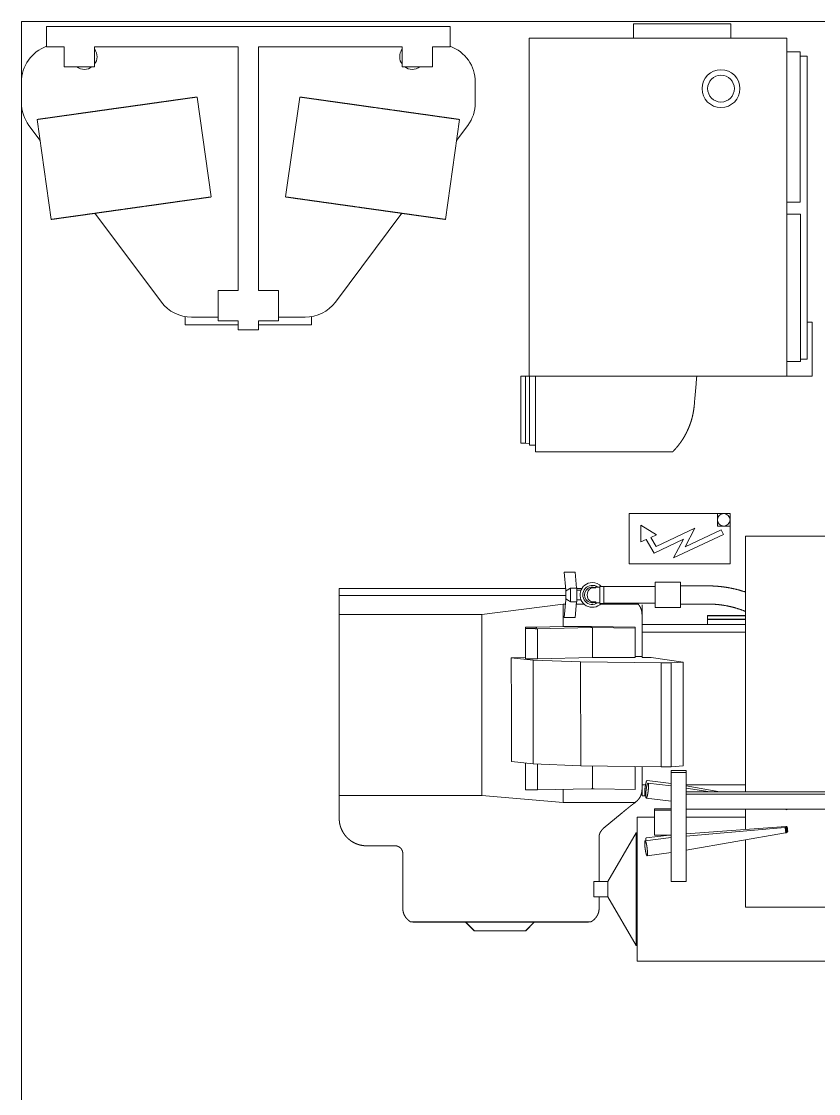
# Model space of a CAD drawing. Header units: millimetres. Extents: x 2905 to 8933, y 3109 to 7202.
# Drawn here: x 2905 to 4486, y 5078 to 7202 of the extents above; entities that cross this region are included whole.
import ezdxf

# ---------------------------------------------------------------- set-up
doc = ezdxf.new("R2010")
doc.units = ezdxf.units.MM
doc.layers.add('1', color=7, linetype='Continuous', true_color=0xffffff)

msp = doc.modelspace()

# ---------------------------------------------------------------- linework, layer by layer
at = {"layer": '1', "color": 4, "linetype": 'Continuous', "lineweight": 13}
for p, q in [((2905.1, 3108.9), (2905.1, 7201.9)), ((2905.1, 7201.9), (8933.1, 7201.9)), ((2905.1, 3108.9, -300), (2905.1, 7201.9, -300)), ((2905.1, 3108.9), (2905.1, 7201.9)), ((2905.1, 7201.9, -300), (2905.1, 7201.9)), ((2905.1, 7201.9), (8933.1, 7201.9)), ((2905.1, 7201.9, -300), (8933.1, 7201.9, -300)), ((2955.1, 7191.9), (2955.1, 7151.9)), ((3755.1, 7191.9), (2955.1, 7191.9)), ((3755.1, 7191.9), (3755.1, 7151.9)), ((4311.5, 7196.9), (4118.5, 7196.9)), ((4118.5, 7168.8), (4118.5, 7196.9)), ((4311.5, 7168.8), (4311.5, 7196.9)), ((3912, 7168.8), (4422.9, 7168.8)), ((3912, 6499.3), (3912, 7168.8)), ((4422.9, 7168.8), (4422.9, 6499.3)), ((2955.1, 7151.9), (2990.1, 7151.9)), ((2990.1, 7151.9), (2990.1, 7111.9)), ((3050.1, 7151.9), (3335.1, 7151.9)), ((3050.1, 7151.9), (3050.1, 7111.9)), ((3335.1, 7151.9), (3335.1, 6668.9)), ((3375.1, 7151.9), (3660.1, 7151.9)), ((3375.1, 7151.9), (3375.1, 6668.9)), ((3660.1, 7151.9), (3660.1, 7111.9)), ((3720.1, 7151.9), (3755.1, 7151.9)), ((3720.1, 7151.9), (3720.1, 7111.9)), ((4422.9, 7141.8), (4448.9, 7141.8)), ((4448.9, 6843.8), (4448.9, 7141.8)), ((4448.9, 7133), (4463.1, 7133)), ((4463.1, 6533), (4463.1, 7133)), ((3050.1, 7111.9), (2990.1, 7111.9)), ((3720.1, 7111.9), (3660.1, 7111.9)), ((3805.1, 7081.9), (3805.1, 7040.9)), ((3281.2, 6854.2), (3253.4, 7052.2)), ((3456.9, 7052.2), (3429, 6854.2)), ((2920.1, 6995.9), (2942.3, 6966.3)), ((2936.5, 7007.7), (2964.3, 6809.6)), ((3745.9, 6809.6), (3773.7, 7007.7)), ((3767.9, 6966.3), (3790.1, 6995.9)), ((4422.9, 6843.8), (4448.9, 6843.8)), ((3050.7, 6821.8), (3182.6, 6645.9)), ((3527.6, 6645.9), (3659.5, 6821.8)), ((4449.9, 6820.3), (4422.9, 6820.3)), ((4449.9, 6820.3), (4449.9, 6528.3)), ((3335.1, 6668.9), (3295.1, 6668.9)), ((3295.1, 6668.9), (3295.1, 6608.9)), ((3375.1, 6668.9), (3415.1, 6668.9)), ((3415.1, 6668.9), (3415.1, 6608.9)), ((3230.1, 6617), (3230.1, 6600.9)), ((3295.1, 6615.9), (3242.6, 6615.9)), ((3335.1, 6608.9), (3295.1, 6608.9)), ((3335.1, 6608.9), (3335.1, 6590.9)), ((3375.1, 6608.9), (3375.1, 6590.9)), ((3375.1, 6608.9), (3415.1, 6608.9)), ((3467.6, 6615.9), (3415.1, 6615.9)), ((3480.1, 6617), (3480.1, 6600.9)), ((3230.1, 6600.9), (3335.1, 6600.9)), ((3375.1, 6590.9), (3335.1, 6590.9)), ((3375.1, 6600.9), (3480.1, 6600.9)), ((4472.7, 6605.8), (4463.1, 6605.8)), ((4472.7, 6499.3), (4472.7, 6605.8)), ((4449.9, 6528.3), (4422.9, 6528.3)), ((4449.9, 6533), (4463.1, 6533)), ((3895.3, 6499.3), (3895.3, 6366.2)), ((3904.9, 6499.3), (3912, 6499.3)), ((3904.9, 6499.3), (3904.9, 6366.1)), ((3912, 6499.3), (4422.9, 6499.3)), ((3912.2, 6362.4), (3912.2, 6499.3)), ((3924.2, 6349.3), (3924.2, 6499.3)), ((4422.9, 6499.3), (4472.7, 6499.3)), ((3904.9, 6366.1), (3912.2, 6365.9)), ((3924.2, 6362.3), (3912.2, 6362.4)), ((4110.1, 6226.9), (4310.1, 6226.9)), ((4110.1, 6126.9), (4110.1, 6226.9)), ((4285.1, 6201.9), (4285.1, 6226.9)), ((4310.1, 6226.9), (4310.1, 6126.9)), ((4133.5, 6170.5), (4133.5, 6203.9)), ((4164.2, 6184.8), (4133.5, 6203.9)), ((4153.2, 6179.6), (4164.2, 6184.8)), ((4163.6, 6161.6), (4240.4, 6197.6)), ((4296.9, 6185.6), (4198.1, 6139.2)), ((4221, 6161), (4240.4, 6197.6)), ((4292.3, 6194.4), (4221, 6161)), ((4310.1, 6201.9), (4285.1, 6201.9)), ((4296.9, 6185.6), (4292.3, 6194.4)), ((4133.5, 6170.5), (4144.1, 6175.4)), ((4159.5, 6148.6), (4144.1, 6175.4)), ((4163.6, 6161.6), (4153.2, 6179.6)), ((4217.6, 6175.8), (4159.5, 6148.6)), ((4198.1, 6139.2), (4217.6, 6175.8)), ((4341.1, 6181.8), (4567.1, 6181.8)), ((4341.1, 6181.8), (4341.1, 5675.4)), ((4310.1, 6126.9), (4110.1, 6126.9)), ((3981.5, 6110.6), (4003.1, 6110.6)), ((3984.6, 6075.3), (3981.5, 6110.6)), ((4003.1, 6110.6), (4005.9, 6079)), ((3984.4, 6078.1), (3535.2, 6078.1)), ((3535.2, 6078.1), (3535.2, 6064.5)), ((3993.6, 6079), (4005.9, 6079)), ((4006.6, 6079.6), (4005.8, 6079.6)), ((4016, 6078.1), (4006.6, 6078.1)), ((4035.1, 6079.4), (4044.1, 6079.4)), ((4052.1, 6081.1), (4043.5, 6081.1)), ((4060.1, 6082.6), (4052.1, 6082.6)), ((4161.6, 6082.2), (4060.1, 6082.2)), ((4161.6, 6090.6), (4161.6, 6040.6)), ((4211.6, 6090.6), (4161.6, 6090.6)), ((4211.6, 6090.6), (4211.6, 6040.6)), ((4265.6, 6083.6), (4211.6, 6083.6)), ((3984.6, 6064.5), (3535.2, 6064.5)), ((3535.2, 6064.5), (3535.2, 6053.2)), ((3984.6, 6055.9), (3981.5, 6020.6)), ((3984.6, 6073.4), (3984.6, 6075.3)), ((3984.6, 6055.9), (3984.6, 6057.7)), ((4014.6, 6075.3), (4006.6, 6075.3)), ((4006.6, 6055.9), (4014.6, 6055.9)), ((4341.1, 6071.3), (4340.6, 6071.5)), ((3535.2, 6026.6), (3535.2, 6051.9)), ((3818.1, 6026.6), (3979, 6047.4)), ((3979, 6002.8), (3979, 6047.4)), ((3979, 6047.4), (3983.9, 6047.4)), ((3993.6, 6052.2), (4005.9, 6052.2)), ((4003.1, 6020.6), (4005.9, 6052.2)), ((4005.5, 6047.4), (4020.7, 6047.4)), ((4005.8, 6051.6), (4006.6, 6051.6)), ((4044.1, 6051.8), (4035.1, 6051.8)), ((4043.4, 6050.1), (4052.1, 6050.1)), ((4052.1, 6048.6), (4060.1, 6048.6)), ((4053.5, 6047.4), (4128, 6047.4)), ((4060.1, 6049), (4161.6, 6049)), ((4128, 6047.4), (4126.8, 6049)), ((4135.6, 6026.7), (4135.6, 6046.2)), ((4211.6, 6040.6), (4161.6, 6040.6)), ((4211.6, 6047.6), (4265.6, 6047.6)), ((3818.1, 6026.6), (3535.2, 6026.6)), ((3535.2, 5668.1), (3535.2, 6026.6)), ((3818.1, 5668.1), (3818.1, 6026.6)), ((3981.5, 6020.6), (4003.1, 6020.6)), ((4135.6, 5979), (4135.6, 6026.7)), ((4341.1, 6024.6), (4265.4, 6024.6)), ((4265.4, 6024.2), (4265.4, 6024.6)), ((4265.4, 6024.2), (4265.4, 6017.6)), ((4341.1, 6024.2), (4265.4, 6024.2)), ((4341.1, 6017.6), (4265.4, 6017.6)), ((4265.4, 6017.2), (4265.4, 6017.6)), ((4265.4, 6007.1), (4265.4, 6017.2)), ((4341.1, 6017.2), (4265.4, 6017.2)), ((3904.4, 5999), (3904.4, 6001.5)), ((3904.5, 5939), (3904.4, 5999)), ((3928.1, 5998.7), (3925.3, 5998.7)), ((3926.5, 6001.7), (3979, 6002.8)), ((3928.1, 5998.7), (4034.6, 6000.9)), ((3928.2, 5939.1), (3928.1, 5998.7)), ((3979, 6002.8), (4035.3, 6002.8)), ((4035.3, 6002.8), (4034.6, 6000.9)), ((4034.6, 6000.9), (4037.4, 6001)), ((4035.3, 6002.8), (4121.9, 6001.7)), ((4037.4, 6001), (4121.9, 5999.9)), ((4037.4, 5941.5), (4037.4, 6001)), ((4121.9, 6001.7), (4122, 5943.3)), ((4121.9, 5999.9), (4121.9, 6001.7)), ((4122, 5941.5), (4121.9, 5999.9)), ((4135.6, 5998.5), (4135.9, 5998.5)), ((4135.9, 6007.1), (4135.9, 5992.1)), ((4135.9, 6007.1), (4341.1, 6007.1)), ((4341.1, 5992.1), (4135.9, 5992.1)), ((4135.9, 5941.5), (4135.9, 5992.1)), ((4135.6, 5979), (4135.9, 5979)), ((3904.5, 5941.6), (3876.4, 5941)), ((3876.4, 5941), (3919.5, 5936.6)), ((3876.4, 5941), (3876.5, 5838.1)), ((3904.5, 5939), (3928.2, 5939.1)), ((3919.5, 5936.6), (4013.8, 5932.9)), ((3919.7, 5730.9), (3919.5, 5936.6)), ((3928.2, 5939.1), (4037.4, 5941.5)), ((4013.8, 5932.9), (4173.4, 5930.9)), ((4014, 5727.2), (4013.8, 5932.9)), ((4037.4, 5941.5), (4122, 5941.5)), ((4135.9, 5943.4), (4122, 5943.3)), ((4122, 5943.3), (4122, 5941.5)), ((4135.9, 5941.5), (4153.7, 5941.5)), ((4217.3, 5932.4), (4153.7, 5941.5)), ((4173.4, 5930.9), (4193.2, 5930.9)), ((4173.6, 5725.2), (4173.4, 5930.9)), ((4193.2, 5930.9), (4217.3, 5932.4)), ((4193.4, 5725.2), (4193.2, 5930.9)), ((4217.5, 5726.7), (4217.3, 5932.4)), ((3876.6, 5735.3), (3876.5, 5838.1)), ((3876.6, 5735.3), (3919.7, 5730.9)), ((3904.7, 5679.4), (3904.6, 5732.4)), ((3919.7, 5730.9), (4014, 5727.2)), ((3928.4, 5679.1), (3928.4, 5730.5)), ((4014, 5727.2), (4173.6, 5725.2)), ((4037.6, 5681.4), (4037.6, 5726.9)), ((4122.1, 5725.8), (4122.2, 5682.1)), ((4122.2, 5680.3), (4122.1, 5725.8)), ((4135.9, 5689.5), (4135.9, 5725.6)), ((4173.6, 5725.2), (4193.4, 5725.2)), ((4193.1, 5717.8), (4193.1, 5713.5)), ((4223.1, 5717.8), (4193.1, 5717.8)), ((4193.4, 5725.2), (4217.5, 5726.7)), ((4223.1, 5713.5), (4223.1, 5717.8)), ((4135.6, 5680.4), (4135.6, 5705.4)), ((4135.6, 5705.4), (4135.9, 5705.4)), ((4193.1, 5691.9), (4145.7, 5698)), ((4193.1, 5497.8), (4193.1, 5713.5)), ((4193.1, 5713.5), (4223.1, 5713.5)), ((4223.1, 5713.5), (4223.1, 5497.8)), ((3928.4, 5679.1), (3925.6, 5679.1)), ((3928.4, 5679.1), (4034.7, 5681.4)), ((3979, 5654.1), (3979, 5680.2)), ((4037.6, 5681.4), (4040.7, 5681.4)), ((4040.7, 5681.4), (4122.2, 5680.3)), ((4122.2, 5680.3), (4122.2, 5682.1)), ((4135.9, 5689.5), (4142.7, 5689.5)), ((4135.9, 5667.7), (4135.9, 5689.5)), ((4193.1, 5687.2), (4147.4, 5692.5)), ((4223.1, 5689.5), (4341.1, 5689.5)), ((4289.9, 5675.4), (4223.1, 5687)), ((4270.6, 5675.4), (4223.1, 5682.9)), ((4524.1, 5675.4), (4223.1, 5675.4)), ((3818.1, 5668.1), (3535.2, 5668.1)), ((3535.2, 5652.5), (3535.2, 5668.1)), ((3979, 5654.1), (3818.1, 5668.1)), ((4121.9, 5654.1), (3979, 5654.1)), ((4119.5, 5652.5), (4121.9, 5654.1)), ((4124.2, 5656), (4121.9, 5654.1)), ((4142.9, 5667.7), (4135.9, 5667.7)), ((4141.8, 5668.3), (4142.9, 5668.1)), ((4143.9, 5662.7), (4193.1, 5657)), ((4223.1, 5641.1), (4223.1, 5671)), ((4524.1, 5671), (4223.1, 5671)), ((3535.2, 5622.8), (3535.2, 5634)), ((4058.9, 5602.7), (4096.5, 5634)), ((4193.1, 5641.6), (4160.1, 5641.6)), ((4160.1, 5641.6), (4160.1, 5639.3)), ((4160.1, 5589.4), (4160.1, 5639.3)), ((4160.1, 5639.3), (4193.1, 5639.3)), ((4524.1, 5641.1), (4223.1, 5641.1)), ((4341.1, 5641.1), (4341.1, 5600.7)), ((4409.7, 5641.1), (4420.8, 5640.3)), ((4420.8, 5640.3), (4422.8, 5640)), ((4160.1, 5625.1), (4125.8, 5625.1)), ((4341.1, 5625.1), (4223.1, 5625.1)), ((4123.8, 5594.5), (4068.1, 5498)), ((4125.8, 5594.5), (4123.8, 5594.5)), ((4190, 5589.4), (4144, 5584)), ((4193.1, 5589.4), (4160.1, 5589.4)), ((4420.7, 5606.5), (4223.1, 5592.2)), ((4418.7, 5605), (4223.1, 5587.9)), ((4223.1, 5559.7), (4420.2, 5593.9)), ((4420.7, 5605.3), (4418.7, 5605)), ((4420.2, 5593.9), (4422.1, 5594.2)), ((4422.7, 5606.7), (4420.7, 5606.5)), ((4422.4, 5595.4), (4424, 5595.6)), ((3646.2, 5568.4), (3589.9, 5568.4)), ((4050.5, 5585.6), (4050.5, 5498)), ((4193.1, 5585.1), (4141.8, 5578.5)), ((4341.1, 5580.2), (4341.1, 5446.8)), ((3661.2, 5553.5), (3661.2, 5445)), ((4145.7, 5548.7), (4193.1, 5554.9)), ((4068.1, 5498), (4039.8, 5498)), ((4223.1, 5497.8), (4193.1, 5497.8)), ((4039.8, 5467.1), (4068.1, 5467.1)), ((4050.5, 5467.1), (4050.5, 5444.3)), ((4068.1, 5467.1), (4123.8, 5370.7)), ((4546.1, 5446.8), (4341.1, 5446.8)), ((4034.8, 5418.1), (3676.2, 5418.1)), ((3785.8, 5416.9), (3786.4, 5417.3)), ((3786.4, 5417.3), (3803.4, 5400.3)), ((3921.5, 5417.3), (3786.4, 5417.3)), ((3921.5, 5417.3), (3904.5, 5400.3)), ((3922, 5416.9), (3921.5, 5417.3)), ((3785.8, 5416.9), (3693.1, 5416.9)), ((3802.8, 5400), (3785.8, 5416.9)), ((3802.8, 5400), (3803.4, 5400.3)), ((3905, 5400), (3802.8, 5400)), ((3803.4, 5400.3), (3904.5, 5400.3)), ((3905, 5400), (3904.5, 5400.3)), ((3905, 5400), (3922, 5416.9)), ((4016.4, 5416.9), (3922, 5416.9)), ((4123.8, 5370.7), (4125.8, 5370.7)), ((4125.8, 5340.1), (4590.8, 5340.1))]:
    msp.add_line(p, q, dxfattribs=at)
for centre, radius in [((4292.2, 7068.8), 37.5), ((4292.2, 7068.8), 26.5), ((4297.6, 6214.4), 12.5)]:
    msp.add_circle(centre, radius, dxfattribs=at)
for centre, radius, start, end in [((2980.1, 7081.9), 75, 109.4723, 180), ((3030.1, 7131.9), 25, 323.1338, 36.8719), ((3680.1, 7131.9), 25, 143.1281, 216.8662), ((3730.1, 7081.9), 75, 0, 70.5277), ((3030.1, 7131.9), 25, 233.1281, 270), ((3030.1, 7131.9), 25, 270, 306.8719), ((3680.1, 7131.9), 25, 233.1281, 270), ((3680.1, 7131.9), 25, 270, 306.8719), ((2980.1, 7040.9), 75, 180, 216.8699), ((3730.1, 7040.9), 75, 323.1301, 0), ((3242.6, 6690.9), 75, 216.8699, 270), ((3467.6, 6690.9), 75, 270, 323.1301), ((4037.1, 6065.6), 24.5, 90, 316.0575), ((4037.1, 6065.6), 19, 54.6692, 305.3308), ((4037.1, 6065.6), 15.5, 63.1553, 296.8447), ((4042.2, 6065.6), 15.5, 117.1227, 242.8773), ((4037.1, 6065.6), 24.5, 43.9369, 90)]:
    msp.add_arc(centre, radius, start, end, dxfattribs=at)
for points, knots in [([(3253.4, 7052.2), (3253.3, 7052.2), (3253, 7052.2), (3251.8, 7052), (3250.9, 7051.9), (3248.5, 7051.5), (3245.3, 7051.1), (3241.3, 7050.5), (3236.6, 7049.9), (3231.2, 7049.1), (3225.1, 7048.2), (3218.3, 7047.3), (3210.9, 7046.3), (3207, 7045.7), (3198.7, 7044.5), (3189.9, 7043.3), (3185.3, 7042.7), (3175.8, 7041.3), (3165.9, 7039.9), (3155.6, 7038.5), (3145, 7037), (3134.1, 7035.5), (3128.6, 7034.7), (3117.5, 7033.1), (3111.9, 7032.3), (3100.6, 7030.8), (3089.3, 7029.2), (3078, 7027.6), (3066.8, 7026), (3055.8, 7024.5), (3044.9, 7022.9), (3034.3, 7021.4), (3024, 7020), (3014.1, 7018.6), (3009.3, 7017.9), (3000, 7016.6), (2991.2, 7015.4), (2982.9, 7014.2), (2979, 7013.7), (2971.6, 7012.6), (2968.1, 7012.1), (2961.6, 7011.2), (2955.9, 7010.4), (2950.8, 7009.7), (2948.6, 7009.4), (2944.6, 7008.8), (2941.4, 7008.4), (2940.1, 7008.2), (2938.1, 7007.9), (2936.9, 7007.7), (2936.6, 7007.7), (2936.5, 7007.7)], [0, 0, 0.000318, 0.001274, 0.005089, 0.007945, 0.015531, 0.025587, 0.03806, 0.052888, 0.069993, 0.089289, 0.11068, 0.134053, 0.146447, 0.172569, 0.200361, 0.214839, 0.244865, 0.276191, 0.308658, 0.3421, 0.376347, 0.393717, 0.428842, 0.446552, 0.482154, 0.517846, 0.553448, 0.588776, 0.623653, 0.6579, 0.691341, 0.723808, 0.755135, 0.77032, 0.799639, 0.827431, 0.853553, 0.865947, 0.88932, 0.900271, 0.920627, 0.938839, 0.954816, 0.96194, 0.974413, 0.984469, 0.988574, 0.994911, 0.998726, 0.999682, 1, 1]), ([(3773.7, 7007.7), (3773.6, 7007.7), (3772.8, 7007.8), (3772.1, 7007.9), (3770.1, 7008.2), (3768.8, 7008.4), (3765.6, 7008.8), (3761.7, 7009.4), (3757, 7010), (3751.6, 7010.8), (3748.6, 7011.2), (3742.1, 7012.1), (3735, 7013.1), (3727.3, 7014.2), (3723.3, 7014.8), (3714.7, 7016), (3705.7, 7017.3), (3696.1, 7018.6), (3686.2, 7020), (3675.9, 7021.4), (3665.3, 7022.9), (3654.5, 7024.5), (3643.4, 7026), (3632.2, 7027.6), (3621, 7029.2), (3609.6, 7030.8), (3598.4, 7032.3), (3592.7, 7033.1), (3581.6, 7034.7), (3576.1, 7035.5), (3565.3, 7037), (3554.7, 7038.5), (3544.4, 7039.9), (3534.4, 7041.3), (3524.9, 7042.7), (3520.3, 7043.3), (3511.5, 7044.5), (3503.3, 7045.7), (3495.6, 7046.8), (3488.5, 7047.8), (3485.1, 7048.2), (3479, 7049.1), (3473.6, 7049.9), (3468.9, 7050.5), (3465, 7051.1), (3461.8, 7051.5), (3459.4, 7051.9), (3458.5, 7052), (3457.3, 7052.2), (3457, 7052.2), (3456.9, 7052.2)], [0, 0, 0.000318, 0.002865, 0.005089, 0.011426, 0.015531, 0.025587, 0.03806, 0.052887, 0.069993, 0.079373, 0.099729, 0.122125, 0.146447, 0.15929, 0.186265, 0.214839, 0.244864, 0.276192, 0.308659, 0.3421, 0.376347, 0.411224, 0.446552, 0.482154, 0.517845, 0.553448, 0.571157, 0.606282, 0.623653, 0.6579, 0.691342, 0.723809, 0.755135, 0.785161, 0.799639, 0.82743, 0.853553, 0.877874, 0.900271, 0.91071, 0.930006, 0.947112, 0.96194, 0.974413, 0.984468, 0.992055, 0.99491, 0.998726, 0.999681, 1, 1]), ([(3281.2, 6854.2), (3281.1, 6854.2), (3280.3, 6854), (3278.7, 6853.8), (3276.3, 6853.5), (3273.1, 6853), (3269.2, 6852.5), (3266.9, 6852.2), (3261.8, 6851.4), (3256.1, 6850.6), (3252.9, 6850.2), (3246.1, 6849.2), (3238.7, 6848.2), (3234.8, 6847.6), (3226.5, 6846.5), (3222.2, 6845.9), (3213.1, 6844.6), (3208.4, 6843.9), (3198.7, 6842.6), (3193.7, 6841.9), (3183.4, 6840.4), (3172.8, 6838.9), (3162, 6837.4), (3150.9, 6835.9), (3139.7, 6834.3), (3128.4, 6832.7), (3117.1, 6831.1), (3105.8, 6829.5), (3094.6, 6828), (3083.6, 6826.4), (3072.7, 6824.9), (3062.1, 6823.4), (3051.9, 6821.9), (3046.8, 6821.2), (3037.1, 6819.9), (3032.4, 6819.2), (3023.4, 6817.9), (3019, 6817.3), (3010.7, 6816.2), (3006.8, 6815.6), (2999.4, 6814.6), (2992.6, 6813.6), (2989.5, 6813.2), (2983.7, 6812.4), (2978.6, 6811.6), (2976.4, 6811.3), (2972.4, 6810.8), (2969.3, 6810.3), (2968, 6810.1), (2965.9, 6809.9), (2964.7, 6809.7), (2964.4, 6809.7), (2964.3, 6809.6)], [0, 0, 0.000318, 0.002865, 0.007945, 0.015531, 0.025587, 0.03806, 0.045184, 0.06116, 0.079374, 0.08929, 0.110679, 0.134052, 0.146446, 0.172569, 0.186266, 0.214839, 0.22968, 0.260376, 0.276191, 0.308658, 0.342101, 0.376347, 0.411223, 0.446553, 0.482154, 0.517846, 0.553447, 0.588777, 0.623654, 0.6579, 0.691342, 0.723809, 0.739625, 0.770321, 0.785161, 0.813735, 0.827431, 0.853554, 0.865948, 0.889321, 0.91071, 0.920627, 0.93884, 0.954816, 0.96194, 0.974413, 0.984469, 0.988574, 0.994911, 0.998727, 0.999682, 1, 1]), ([(3745.9, 6809.6), (3745.8, 6809.7), (3745.5, 6809.7), (3744.3, 6809.9), (3742.3, 6810.1), (3741, 6810.3), (3737.8, 6810.8), (3733.8, 6811.3), (3731.6, 6811.6), (3726.5, 6812.4), (3720.8, 6813.2), (3717.6, 6813.6), (3710.8, 6814.6), (3703.4, 6815.6), (3699.5, 6816.2), (3691.2, 6817.3), (3686.9, 6817.9), (3677.8, 6819.2), (3673.1, 6819.9), (3663.4, 6821.2), (3658.4, 6821.9), (3648.1, 6823.4), (3637.5, 6824.9), (3626.6, 6826.4), (3615.6, 6828), (3604.4, 6829.5), (3593.1, 6831.1), (3581.8, 6832.7), (3570.5, 6834.3), (3559.3, 6835.9), (3548.3, 6837.4), (3537.4, 6838.9), (3526.8, 6840.4), (3516.5, 6841.9), (3511.5, 6842.6), (3501.8, 6843.9), (3497.1, 6844.6), (3488, 6845.9), (3479.5, 6847.1), (3471.5, 6848.2), (3464.1, 6849.2), (3457.3, 6850.2), (3454.2, 6850.6), (3448.4, 6851.4), (3443.3, 6852.2), (3441.1, 6852.5), (3437.1, 6853), (3433.9, 6853.5), (3432.6, 6853.7), (3430.6, 6853.9), (3429.4, 6854.1), (3429.1, 6854.2), (3429, 6854.2)], [0, 0, 0.000318, 0.001274, 0.005089, 0.011426, 0.015531, 0.025587, 0.03806, 0.045184, 0.061161, 0.079374, 0.089289, 0.11068, 0.134053, 0.146447, 0.17257, 0.186266, 0.214838, 0.22968, 0.260376, 0.276192, 0.308659, 0.3421, 0.376347, 0.411224, 0.446552, 0.482153, 0.517847, 0.553448, 0.588776, 0.623653, 0.6579, 0.691341, 0.723808, 0.739624, 0.77032, 0.785162, 0.813734, 0.840709, 0.865947, 0.889321, 0.910711, 0.920626, 0.93884, 0.954816, 0.96194, 0.974413, 0.984469, 0.988574, 0.994911, 0.998726, 0.999682, 1, 1]), ([(3895.3, 6499.3), (3895.4, 6499.3), (3896.3, 6499.3), (3898.3, 6499.3), (3901.1, 6499.3), (3904.9, 6499.3)], [0, 0, 0.012452, 0.112002, 0.31055, 0.6071, 1, 1]), ([(4196.5, 6349.3), (4200.8, 6353.8), (4204.9, 6358.5), (4208.8, 6363.4), (4212.5, 6368.5), (4216.1, 6373.8), (4219.5, 6379.3), (4222.6, 6384.9), (4225.4, 6390.7), (4228, 6396.4), (4230.3, 6402.2), (4232.4, 6408.1), (4234.2, 6414.1), (4235.8, 6420.3), (4237.1, 6426.6), (4238.2, 6433), (4239, 6439.3), (4239.2, 6441.5)], [0, 0, 0.060306, 0.120655, 0.180999, 0.241287, 0.303318, 0.365404, 0.427478, 0.489495, 0.549747, 0.61005, 0.670351, 0.730592, 0.792572, 0.85461, 0.916645, 0.97862, 1, 1]), ([(3904.9, 6366.1), (3901.4, 6366.1), (3898.7, 6366.2), (3896.8, 6366.2), (3895.7, 6366.2), (3895.4, 6366.2), (3895.3, 6366.2)], [0, 0, 0.357917, 0.637921, 0.838774, 0.959651, 0.989922, 1, 1]), ([(3924.2, 6349.3), (3992.2, 6349.3), (4060.3, 6349.3), (4128.4, 6349.3), (4196.5, 6349.3)], [0, 0, 0.249774, 0.49973, 0.749821, 1, 1]), ([(3984.6, 6073.4), (3988.9, 6076.1), (3993.2, 6078.7), (3993.6, 6079)], [0, 0, 0.474324, 0.94877, 1, 1]), ([(3993.6, 6052.2), (3993.6, 6052.7), (3993.6, 6054.5), (3993.6, 6056.9), (3993.6, 6059.8), (3993.6, 6061.4), (3993.6, 6064.7), (3993.6, 6068.1), (3993.6, 6071.4), (3993.6, 6074.3), (3993.6, 6076.7), (3993.6, 6078.4), (3993.6, 6079)], [0, 0, 0.021841, 0.086476, 0.175566, 0.283908, 0.343317, 0.468175, 0.594956, 0.716092, 0.82441, 0.913524, 0.978134, 1, 1]), ([(4006.6, 6065.6), (4006.6, 6068.9), (4006.6, 6072.1), (4006.6, 6074.9), (4006.6, 6077.1), (4006.6, 6078.7), (4006.6, 6079.5), (4006.6, 6079.6)], [0, 0, 0.23931, 0.46473, 0.663123, 0.82301, 0.935034, 0.992724, 1, 1]), ([(4044.1, 6079.4), (4043.5, 6079.8), (4043, 6080.3), (4042.8, 6080.5), (4042.6, 6080.8), (4042.7, 6080.9), (4043.4, 6081.1)], [0, 0, 0.256459, 0.474051, 0.609217, 0.699266, 0.760354, 1, 1]), ([(4052.1, 6048.6), (4052.1, 6049), (4052.1, 6050.3), (4052.1, 6051.2), (4052.1, 6053.6), (4052.1, 6056.5), (4052.1, 6060), (4052.1, 6063.7), (4052.1, 6065.6), (4052.1, 6069.4), (4052.1, 6073), (4052.1, 6076.2), (4052.1, 6078.9), (4052.1, 6080.9), (4052.1, 6082.2), (4052.1, 6082.6)], [0, 0, 0.012548, 0.049531, 0.076651, 0.146453, 0.233999, 0.33487, 0.44401, 0.5, 0.61126, 0.716937, 0.811719, 0.890899, 0.950469, 0.987452, 1, 1]), ([(4060.1, 6065.6), (4060.1, 6069.4), (4060.1, 6073), (4060.1, 6074.6), (4060.1, 6077.6), (4060.1, 6080), (4060.1, 6081.6), (4060.1, 6082.5), (4060.1, 6082.6)], [0, 0, 0.222521, 0.433874, 0.532003, 0.707093, 0.846699, 0.943854, 0.993697, 1, 1]), ([(3984.6, 6057.7), (3984.6, 6059.4), (3984.6, 6061.6), (3984.6, 6064.2), (3984.6, 6067), (3984.6, 6069.6), (3984.6, 6070.7), (3984.6, 6072.7), (3984.6, 6073.4)], [0, 0, 0.103249, 0.245274, 0.412236, 0.587764, 0.754726, 0.829789, 0.953966, 1, 1]), ([(3993.6, 6052.2), (3993.2, 6052.4), (3988.9, 6055.1), (3984.6, 6057.7)], [0, 0, 0.051198, 0.525564, 1, 1]), ([(4006.6, 6051.6), (4006.6, 6052), (4006.6, 6053.2), (4006.6, 6055.1), (4006.6, 6057.6), (4006.6, 6060.6), (4006.6, 6063.9), (4006.6, 6065.6)], [0, 0, 0.029056, 0.114571, 0.251488, 0.431966, 0.645375, 0.879477, 1, 1]), ([(4060.1, 6048.6), (4060.1, 6048.7), (4060.1, 6049.5), (4060.1, 6051.2), (4060.1, 6053.6), (4060.1, 6055), (4060.1, 6058.2), (4060.1, 6061.8), (4060.1, 6065.6)], [0, 0, 0.006303, 0.056107, 0.153263, 0.292907, 0.376522, 0.566126, 0.777479, 1, 1]), ([(4043.4, 6050.1), (4043.1, 6050.1), (4042.8, 6050.2), (4042.6, 6050.3), (4042.7, 6050.5), (4042.9, 6050.7), (4043.4, 6051.2), (4044.1, 6051.8)], [0, 0, 0.102995, 0.204294, 0.269949, 0.335914, 0.441166, 0.687152, 1, 1]), ([(4135.6, 6026.7), (4135.5, 6029.2), (4135.2, 6031.7), (4134.8, 6034.2), (4134.1, 6036.6), (4133.2, 6038.9), (4132.2, 6041.2), (4131, 6043.4), (4129.6, 6045.4), (4128, 6047.4)], [0, 0, 0.111232, 0.22241, 0.333565, 0.44469, 0.555793, 0.666843, 0.7779, 0.888949, 1, 1]), ([(3904.4, 6001.5), (3915.6, 6001.6), (3926.5, 6001.7)], [0, 0, 0.506022, 1, 1]), ([(3904.4, 5999), (3911.5, 5998.9), (3920.7, 5998.8), (3925.3, 5998.7)], [0, 0, 0.339996, 0.780009, 1, 1]), ([(4141.6, 5683.2), (4141.9, 5685), (4142.2, 5686.8), (4142.5, 5688.5), (4142.8, 5690.2), (4143.1, 5691.7), (4143.5, 5693.1), (4143.8, 5694.4), (4144.1, 5695.5), (4144.5, 5696.4), (4144.8, 5697.2), (4145.1, 5697.7), (4145.4, 5698), (4145.7, 5698)], [0, 0, 0.116763, 0.232105, 0.344276, 0.451644, 0.552697, 0.645985, 0.730142, 0.803998, 0.866655, 0.917317, 0.955689, 0.982303, 1, 1]), ([(3904.7, 5679.4), (3916.4, 5679.3), (3925.6, 5679.1)], [0, 0, 0.560003, 1, 1]), ([(4034.7, 5681.4), (4036.6, 5681.4), (4037.6, 5681.4)], [0, 0, 0.630254, 1, 1]), ([(4124.2, 5656), (4126.1, 5657.7), (4127.8, 5659.5), (4129.4, 5661.5), (4130.8, 5663.6), (4132.1, 5665.8), (4133.2, 5668.1), (4134, 5670.5), (4134.7, 5672.9), (4135.2, 5675.4), (4135.5, 5677.9), (4135.6, 5680.4)], [0, 0, 0.090977, 0.181918, 0.272855, 0.363768, 0.454654, 0.545548, 0.636436, 0.727327, 0.818203, 0.909102, 1, 1]), ([(4141.8, 5668.3), (4141.6, 5668.4), (4141.4, 5668.8), (4141.2, 5669.3), (4141.1, 5670.1), (4141, 5671), (4140.9, 5672.1), (4140.9, 5673.4), (4140.9, 5674.8), (4141, 5676.3), (4141.1, 5678), (4141.3, 5679.6), (4141.4, 5681.4), (4141.6, 5683.2)], [0, 0, 0.017853, 0.044405, 0.082577, 0.132887, 0.195077, 0.268497, 0.352195, 0.445125, 0.546002, 0.653478, 0.76602, 0.882045, 1, 1]), ([(4147.8, 5677.6), (4148, 5679.4), (4148.2, 5681.1), (4148.3, 5682.8), (4148.4, 5684.4), (4148.4, 5685.9), (4148.4, 5687.3), (4148.4, 5688.6), (4148.3, 5689.7), (4148.2, 5690.7), (4148, 5691.4), (4147.9, 5692), (4147.6, 5692.4), (4147.4, 5692.5), (4147.1, 5692.5), (4146.9, 5692.2), (4146.6, 5691.7), (4146.3, 5691.1), (4145.9, 5690.2), (4145.6, 5689.2), (4145.3, 5688), (4145, 5686.7), (4144.7, 5685.2), (4144.4, 5683.6), (4144.1, 5682), (4143.8, 5680.3), (4143.6, 5678.5), (4143.4, 5676.7), (4143.2, 5675), (4143.1, 5673.3), (4143, 5671.6), (4142.9, 5670), (4142.9, 5668.6), (4142.9, 5667.2), (4143, 5666), (4143.1, 5665), (4143.2, 5664.2), (4143.4, 5663.5), (4143.6, 5663), (4143.8, 5662.8), (4144, 5662.7), (4144.3, 5662.9), (4144.6, 5663.2), (4144.9, 5663.8), (4145.2, 5664.6), (4145.6, 5665.5), (4145.9, 5666.6), (4146.2, 5667.9), (4146.5, 5669.3), (4146.8, 5670.8), (4147.1, 5672.4), (4147.4, 5674.1), (4147.6, 5675.9), (4147.8, 5677.6)], [0, 0, 0.028716, 0.056975, 0.084399, 0.110612, 0.135259, 0.158001, 0.178532, 0.196597, 0.211973, 0.224501, 0.234114, 0.24092, 0.245539, 0.249872, 0.25611, 0.265085, 0.276969, 0.291729, 0.309215, 0.329226, 0.351503, 0.375752, 0.401648, 0.428843, 0.456957, 0.485596, 0.514392, 0.542932, 0.570816, 0.597687, 0.623158, 0.646888, 0.66856, 0.687892, 0.704635, 0.718604, 0.729673, 0.737854, 0.743424, 0.747573, 0.752676, 0.760238, 0.770663, 0.783996, 0.800142, 0.818922, 0.840097, 0.863401, 0.88852, 0.915109, 0.942805, 0.971229, 1, 1]), ([(3535.2, 5634), (3535.2, 5636.2), (3535.2, 5640.4), (3535.2, 5644.2), (3535.2, 5647.5), (3535.2, 5650.1), (3535.2, 5651.1), (3535.2, 5652.5)], [0, 0, 0.119123, 0.347262, 0.554222, 0.731401, 0.871524, 0.925817, 1, 1]), ([(4096.5, 5634), (4098.5, 5635.6), (4100.4, 5637.3), (4102.4, 5638.9), (4104.2, 5640.4), (4106, 5641.9), (4107.8, 5643.3), (4109.5, 5644.7), (4111.1, 5645.9), (4112.5, 5647.1), (4113.9, 5648.2), (4115.2, 5649.2), (4116.3, 5650.1), (4117.3, 5650.8), (4118.2, 5651.5), (4118.9, 5652), (4119.5, 5652.5)], [0, 0, 0.087503, 0.173772, 0.258278, 0.340566, 0.420127, 0.496505, 0.569276, 0.63799, 0.702246, 0.761689, 0.815964, 0.864757, 0.907783, 0.944809, 0.975602, 1, 1]), ([(4421.3, 5641.1), (4421, 5640.5), (4420.8, 5640.3)], [0, 0, 0.680285, 1, 1]), ([(4422.8, 5640), (4422.9, 5640.1), (4423.1, 5640.5), (4423.4, 5641.1)], [0, 0, 0.171183, 0.49924, 1, 1]), ([(3535.2, 5622.8), (3535.3, 5619.5), (3535.6, 5616.2), (3536.1, 5613), (3536.8, 5609.8), (3537.7, 5606.6), (3538.8, 5603.5), (3540, 5600.5), (3541.5, 5597.5), (3543.1, 5594.6), (3544.9, 5591.9), (3546.8, 5589.2), (3549, 5586.7), (3551.2, 5584.3), (3553.6, 5582.1), (3556.2, 5580), (3558.8, 5578), (3561.6, 5576.2), (3564.5, 5574.6), (3567.5, 5573.2), (3570.5, 5571.9), (3573.6, 5570.9), (3576.8, 5570), (3580.1, 5569.3), (3583.3, 5568.8), (3586.6, 5568.5), (3589.9, 5568.4)], [0, 0, 0.038349, 0.076701, 0.115049, 0.153403, 0.19177, 0.23014, 0.26852, 0.306913, 0.345313, 0.383727, 0.422157, 0.460592, 0.499049, 0.537521, 0.576004, 0.614496, 0.653005, 0.691524, 0.730056, 0.7686, 0.807152, 0.845711, 0.884278, 0.922847, 0.961423, 1, 1]), ([(4125.8, 5625.1), (4125.8, 5624.7), (4125.8, 5623.4), (4125.8, 5621.4), (4125.8, 5618.6), (4125.8, 5616.9), (4125.8, 5612.9), (4125.8, 5608.2), (4125.8, 5602.7), (4125.8, 5596.6), (4125.8, 5589.8), (4125.8, 5582.4), (4125.8, 5574.4), (4125.8, 5565.9), (4125.8, 5556.9), (4125.8, 5547.5), (4125.8, 5537.7), (4125.8, 5527.6), (4125.8, 5517.3), (4125.8, 5506.7), (4125.8, 5496), (4125.8, 5485.3), (4125.8, 5474.5), (4125.8, 5463.8), (4125.8, 5453.1), (4125.8, 5442.7), (4125.8, 5432.4), (4125.8, 5422.5), (4125.8, 5412.9), (4125.8, 5403.7), (4125.8, 5395), (4125.8, 5386.7), (4125.8, 5379), (4125.8, 5371.9), (4125.8, 5365.4), (4125.8, 5359.6), (4125.8, 5357), (4125.8, 5352.3), (4125.8, 5348.3), (4125.8, 5345.1), (4125.8, 5342.6), (4125.8, 5341), (4125.8, 5340.2), (4125.8, 5340.1)], [0, 0, 0.00143, 0.005719, 0.012839, 0.022748, 0.028732, 0.042715, 0.059318, 0.078445, 0.099985, 0.12382, 0.149808, 0.177801, 0.20764, 0.239153, 0.272161, 0.306474, 0.341896, 0.378223, 0.415247, 0.452757, 0.490537, 0.528373, 0.566044, 0.603338, 0.640041, 0.67594, 0.710832, 0.744516, 0.776801, 0.807499, 0.836436, 0.863446, 0.888374, 0.911077, 0.931427, 0.940682, 0.957284, 0.971268, 0.982553, 0.991073, 0.996779, 0.999641, 1, 1]), ([(4058.9, 5602.7), (4057.3, 5601.2), (4055.8, 5599.5), (4054.6, 5598), (4053.5, 5596.3), (4052.6, 5594.6), (4051.8, 5592.9), (4051.3, 5591.1), (4050.8, 5589.4), (4050.6, 5587.5), (4050.5, 5585.6)], [0, 0, 0.112483, 0.224874, 0.326031, 0.427094, 0.523161, 0.6192, 0.712915, 0.806577, 0.903297, 1, 1]), ([(4123.8, 5594.5), (4123.8, 5594.1), (4123.8, 5592.8), (4123.8, 5590.8), (4123.8, 5589.4), (4123.8, 5586.2), (4123.8, 5582.2), (4123.8, 5577.4), (4123.8, 5572), (4123.8, 5565.8), (4123.8, 5562.6), (4123.8, 5555.5), (4123.8, 5548), (4123.8, 5539.9), (4123.8, 5531.4), (4123.8, 5527.1), (4123.8, 5518.1), (4123.8, 5508.8), (4123.8, 5499.4), (4123.8, 5494.6), (4123.8, 5485), (4123.8, 5480.2), (4123.8, 5470.6), (4123.8, 5461), (4123.8, 5451.7), (4123.8, 5442.5), (4123.8, 5433.7), (4123.8, 5425.2), (4123.8, 5421.2), (4123.8, 5413.3), (4123.8, 5406), (4123.8, 5399.3), (4123.8, 5393.2), (4123.8, 5387.7), (4123.8, 5383), (4123.8, 5379), (4123.8, 5375.7), (4123.8, 5373.3), (4123.8, 5371.6), (4123.8, 5370.8), (4123.8, 5370.7)], [0, 0, 0.00185, 0.007389, 0.016574, 0.022515, 0.037035, 0.054984, 0.076228, 0.10061, 0.127946, 0.142661, 0.174048, 0.20785, 0.243814, 0.281674, 0.301227, 0.341404, 0.382754, 0.424971, 0.446309, 0.489241, 0.510757, 0.55369, 0.596225, 0.638048, 0.678849, 0.718325, 0.756185, 0.774422, 0.809336, 0.84196, 0.872051, 0.89939, 0.923771, 0.945013, 0.962962, 0.977484, 0.988469, 0.995839, 0.999537, 1, 1]), ([(4418.7, 5605), (4418.9, 5604.9), (4419.1, 5604.6), (4419.3, 5604.1), (4419.5, 5603.4), (4419.7, 5602.6), (4419.9, 5601.7), (4420, 5600.6), (4420.2, 5599.5), (4420.3, 5598.5), (4420.4, 5597.4), (4420.5, 5596.5), (4420.5, 5595.6), (4420.5, 5594.9), (4420.4, 5594.4), (4420.3, 5594), (4420.2, 5593.9)], [0, 0, 0.016017, 0.046611, 0.093288, 0.154806, 0.229186, 0.313613, 0.405052, 0.500011, 0.594997, 0.686418, 0.770868, 0.845207, 0.906746, 0.953375, 0.984026, 1, 1]), ([(4420.7, 5606.5), (4420.6, 5606.3), (4420.5, 5605.9), (4420.4, 5605.2)], [0, 0, 0.168537, 0.497452, 1, 1]), ([(4422.2, 5599.7), (4422, 5600.8), (4421.8, 5601.9), (4421.6, 5602.8), (4421.4, 5603.7), (4421.2, 5604.4), (4421, 5604.9), (4420.9, 5605.2), (4420.7, 5605.3)], [0, 0, 0.1897, 0.37273, 0.541986, 0.691075, 0.814434, 0.907751, 0.968611, 1, 1]), ([(4422.1, 5594.2), (4422.3, 5594.3), (4422.4, 5594.6), (4422.4, 5595.1), (4422.4, 5595.8), (4422.4, 5596.7), (4422.4, 5597.6), (4422.3, 5598.6), (4422.2, 5599.7)], [0, 0, 0.031526, 0.091967, 0.184679, 0.307327, 0.455856, 0.62504, 0.808607, 1, 1]), ([(4422.5, 5601.1), (4422.4, 5602.2), (4422.4, 5603.3), (4422.3, 5604.2), (4422.3, 5605.1), (4422.4, 5605.8), (4422.5, 5606.3), (4422.6, 5606.6), (4422.7, 5606.7), (4422.9, 5606.6), (4423.1, 5606.3), (4423.3, 5605.8), (4423.5, 5605.1), (4423.7, 5604.2), (4423.9, 5603.3), (4424, 5602.2), (4424.2, 5601.1), (4424.3, 5600.1), (4424.3, 5599), (4424.4, 5598), (4424.4, 5597.2), (4424.3, 5596.5), (4424.2, 5596), (4424.1, 5595.7), (4424, 5595.6), (4423.8, 5595.7), (4423.6, 5596), (4423.4, 5596.5), (4423.2, 5597.2), (4423, 5598), (4422.8, 5599), (4422.7, 5600.1), (4422.5, 5601.1)], [0, 0, 0.047353, 0.092773, 0.134553, 0.171168, 0.201273, 0.22388, 0.238559, 0.246458, 0.25524, 0.271261, 0.295195, 0.326492, 0.36409, 0.406604, 0.452476, 0.499982, 0.547333, 0.592754, 0.634562, 0.671149, 0.701253, 0.723889, 0.738541, 0.746457, 0.755254, 0.77125, 0.795217, 0.82651, 0.86408, 0.906622, 0.952496, 1, 1]), ([(3661.2, 5553.5), (3661.2, 5554.8), (3661, 5556), (3660.7, 5557.2), (3660.4, 5558.4), (3659.9, 5559.5), (3659.4, 5560.7), (3658.5, 5562.1), (3657.4, 5563.4), (3656.3, 5564.6), (3654.9, 5565.6), (3653.5, 5566.5), (3652, 5567.2), (3650.4, 5567.8), (3648.8, 5568.2), (3647.1, 5568.4), (3646.2, 5568.4)], [0, 0, 0.052982, 0.105997, 0.159016, 0.212038, 0.264963, 0.317904, 0.389267, 0.460939, 0.532458, 0.603979, 0.675809, 0.747469, 0.818944, 0.890691, 0.962237, 1, 1]), ([(4145.8, 5563.6), (4145.5, 5565.4), (4145.3, 5567.1), (4145, 5568.8), (4144.7, 5570.4), (4144.4, 5571.9), (4144, 5573.3), (4143.7, 5574.6), (4143.4, 5575.7), (4143.1, 5576.6), (4142.7, 5577.4), (4142.4, 5578), (4142.2, 5578.3), (4141.9, 5578.5), (4141.7, 5578.4), (4141.5, 5578.2), (4141.3, 5577.7), (4141.2, 5577), (4141.1, 5576.2), (4141, 5575.2), (4141, 5574), (4141, 5572.6), (4141.1, 5571.2), (4141.1, 5569.6), (4141.3, 5567.9), (4141.4, 5566.2), (4141.6, 5564.5), (4141.9, 5562.7), (4142.1, 5561), (4142.4, 5559.3), (4142.7, 5557.6), (4143, 5556), (4143.3, 5554.6), (4143.6, 5553.2), (4144, 5552), (4144.3, 5551), (4144.6, 5550.2), (4144.9, 5549.5), (4145.2, 5549), (4145.5, 5548.8), (4145.7, 5548.7), (4145.9, 5548.9), (4146.1, 5549.3), (4146.3, 5549.8), (4146.4, 5550.6), (4146.5, 5551.5), (4146.5, 5552.6), (4146.5, 5553.9), (4146.5, 5555.3), (4146.4, 5556.8), (4146.3, 5558.4), (4146.1, 5560.1), (4146, 5561.8), (4145.8, 5563.6)], [0, 0, 0.028879, 0.057401, 0.085201, 0.111887, 0.137081, 0.160457, 0.181695, 0.200516, 0.216687, 0.23001, 0.240379, 0.247825, 0.252715, 0.256563, 0.261925, 0.269964, 0.280963, 0.294888, 0.31163, 0.33097, 0.352684, 0.376467, 0.402009, 0.428954, 0.456933, 0.485566, 0.514458, 0.543207, 0.571416, 0.598702, 0.624689, 0.649017, 0.671366, 0.691422, 0.708947, 0.723715, 0.735567, 0.744454, 0.750538, 0.754596, 0.758948, 0.765583, 0.775088, 0.787561, 0.802921, 0.82099, 0.841553, 0.864337, 0.889036, 0.915327, 0.942842, 0.97119, 1, 1]), ([(4142.9, 5578.6), (4143, 5580), (4143, 5581.1), (4143.1, 5582.1), (4143.3, 5582.9), (4143.5, 5583.5), (4143.7, 5583.9), (4144, 5584)], [0, 0, 0.236519, 0.444446, 0.620946, 0.763994, 0.872794, 0.948694, 1, 1]), ([(4039.8, 5498), (4039.8, 5497.6), (4039.8, 5497.1), (4039.8, 5495.5), (4039.8, 5494.4), (4039.8, 5491.8), (4039.8, 5488.7), (4039.8, 5487), (4039.8, 5483.5), (4039.8, 5479.9), (4039.8, 5476.5), (4039.8, 5474.9), (4039.8, 5472), (4039.8, 5470.7), (4039.8, 5468.8), (4039.8, 5468.1), (4039.8, 5467.2), (4039.8, 5467.1)], [0, 0, 0.013475, 0.030151, 0.082254, 0.116975, 0.201424, 0.301959, 0.356599, 0.47093, 0.586824, 0.698041, 0.749995, 0.843123, 0.883025, 0.946816, 0.969849, 0.996618, 1, 1]), ([(4068.1, 5498), (4068.1, 5497.6), (4068.1, 5496.4), (4068.1, 5494.4), (4068.1, 5491.8), (4068.1, 5488.7), (4068.1, 5487), (4068.1, 5483.5), (4068.1, 5479.9), (4068.1, 5476.5), (4068.1, 5473.4), (4068.1, 5470.7), (4068.1, 5468.8), (4068.1, 5467.5), (4068.1, 5467.1)], [0, 0, 0.013475, 0.053184, 0.116975, 0.201424, 0.301959, 0.356599, 0.47093, 0.586824, 0.698041, 0.798576, 0.883025, 0.946816, 0.986525, 1, 1]), ([(3661.2, 5445), (3661.3, 5442.3), (3661.7, 5439.5), (3662.3, 5436.7), (3663.1, 5434.2), (3664.1, 5431.7), (3665.4, 5429.3), (3666.8, 5427.1), (3668.4, 5424.9), (3670.2, 5422.9), (3672.2, 5421.1), (3674.3, 5419.4), (3676.2, 5418.1)], [0, 0, 0.086964, 0.174103, 0.261105, 0.344235, 0.427709, 0.51122, 0.594509, 0.677871, 0.761605, 0.845403, 0.928971, 1, 1]), ([(4034.8, 5418.1), (4036.9, 5419.5), (4038.9, 5420.9), (4041.1, 5422.8), (4043.1, 5425), (4044.9, 5427.2), (4046.5, 5429.7), (4047.7, 5431.9), (4048.7, 5434.3), (4049.5, 5436.7), (4050, 5439.2), (4050.4, 5441.8), (4050.5, 5444.3)], [0, 0, 0.077822, 0.155592, 0.246588, 0.337912, 0.429109, 0.519832, 0.600191, 0.680655, 0.760905, 0.84057, 0.920365, 1, 1]), ([(3676.2, 5418.1), (3677.3, 5418), (3678.5, 5417.8), (3679.7, 5417.7), (3681.1, 5417.5), (3682.2, 5417.4), (3683.3, 5417.3), (3684.2, 5417.2), (3685.2, 5417.2), (3686, 5417.1), (3686.8, 5417.1), (3687.4, 5417.1), (3688.2, 5417), (3689.3, 5417), (3690.1, 5417), (3690.9, 5416.9), (3691.8, 5416.9), (3692.7, 5416.9), (3693.1, 5416.9)], [0, 0, 0.065225, 0.136862, 0.210077, 0.292334, 0.354424, 0.423834, 0.476203, 0.534642, 0.578849, 0.628104, 0.665661, 0.707472, 0.775677, 0.819411, 0.871678, 0.9225, 0.972268, 1, 1]), ([(4016.4, 5416.9), (4017, 5416.9), (4017.5, 5416.9), (4018.1, 5416.9), (4018.7, 5416.9), (4019.6, 5417), (4020.4, 5417), (4021.6, 5417), (4022.6, 5417.1), (4023.4, 5417.1), (4024.2, 5417.1), (4026.1, 5417.2), (4027.8, 5417.4), (4029.1, 5417.5), (4030.3, 5417.6), (4031.3, 5417.7), (4032.3, 5417.8), (4033.6, 5418), (4034.8, 5418.1)], [0, 0, 0.029541, 0.058005, 0.09119, 0.121325, 0.170974, 0.213269, 0.278642, 0.333418, 0.380378, 0.422357, 0.526929, 0.614796, 0.689194, 0.75339, 0.810643, 0.864188, 0.935332, 1, 1])]:
    msp.add_open_spline(points, degree=1, knots=knots, dxfattribs=at)
for points in [[(4244.2, 6499.3), (4239.2, 6441.5)], [(4276.3, 6083.3), (4265.6, 6083.6)], [(4286.9, 6082.6), (4276.3, 6083.3)], [(4297.4, 6081.5), (4286.9, 6082.6)], [(4307.8, 6079.8), (4297.4, 6081.5)], [(4324.3, 6076.3), (4307.8, 6079.8)], [(4340.6, 6071.5), (4324.3, 6076.3)], [(3535.2, 6051.9), (3535.2, 6053.2)], [(4265.6, 6047.6), (4274.7, 6047.4)], [(4274.7, 6047.4), (4283.8, 6046.8)], [(4283.8, 6046.8), (4292.6, 6045.8)], [(4292.6, 6045.8), (4301.4, 6044.4)], [(4301.4, 6044.4), (4315.5, 6041.4)], [(4315.5, 6041.4), (4329.2, 6037.3)], [(4329.2, 6037.3), (4341.1, 6032.9)], [(3925.3, 5998.7), (3926.5, 6001.7)]]:
    msp.add_open_spline(points, degree=1, dxfattribs=at)

doc.saveas('drawing.dxf')
